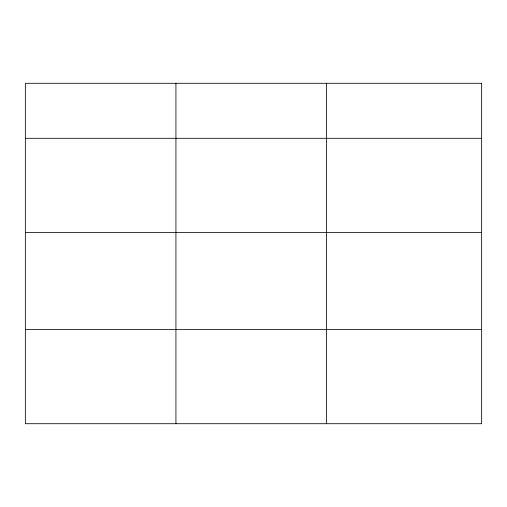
<?xml version="1.0" encoding="UTF-8"?>
<svg xmlns="http://www.w3.org/2000/svg" width="507" height="507" viewBox="0 0 507 507"><rect width="100%" height="100%" fill="white"/><g stroke="black" fill="none" stroke-linecap="round" stroke-linejoin="round"><path stroke-width="0.76" d="M25.35 138.303L481.65 138.303M25.35 232.491L481.65 232.491M25.35 329.525L481.65 329.525M326.508 83.287L326.508 423.713M175.929 83.287L175.929 423.713M481.65 83.287L25.35 83.287L25.35 423.713L481.65 423.713L481.65 83.287"/></g></svg>
